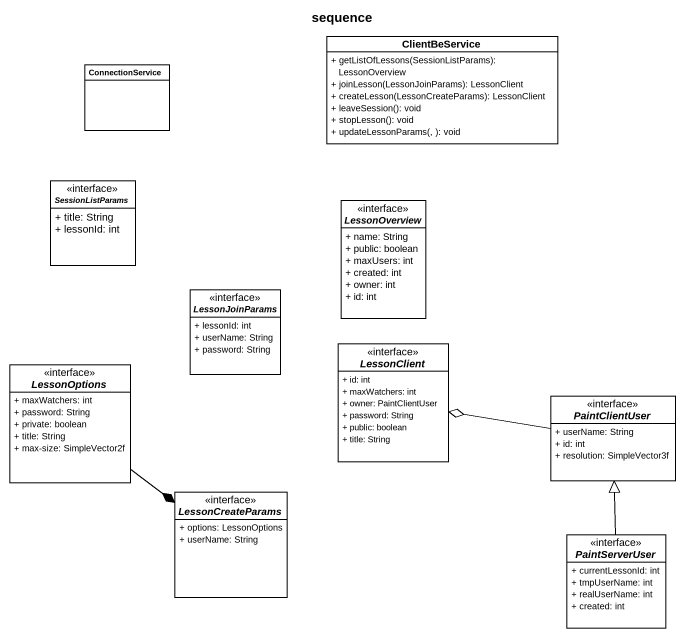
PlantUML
@startuml
title sequence
hide circle
hide empty members
skinparam classAttributeIconSize 0
class ClientBeService {
  + getListOfLessons(SessionListParams): LessonOverview
  + joinLesson(LessonJoinParams): LessonClient
  + createLesson(LessonCreateParams): LessonClient
  + leaveSession(): void
  + stopLesson(): void
  + updateLessonParams(, ): void
}
class ConnectionService
interface SessionListParams {
  + title: String
  + lessonId: int
}
interface LessonOverview {
  + name: String
  + public: boolean
  + maxUsers: int
  + created: int
  + owner: int
  + id: int
}
interface LessonJoinParams {
  + lessonId: int
  + userName: String
  + password: String
}
interface LessonClient {
  + id: int
  + maxWatchers: int
  + owner: PaintClientUser
  + password: String
  + public: boolean
  + title: String
}
interface LessonOptions {
  + maxWatchers: int
  + password: String
  + private: boolean
  + title: String
  + max-size: SimpleVector2f
}
interface PaintClientUser {
  + userName: String
  + id: int
  + resolution: SimpleVector3f
}
interface LessonCreateParams {
  + options: LessonOptions
  + userName: String
}
interface PaintServerUser {
  + currentLessonId: int
  + tmpUserName: int
  + realUserName: int
  + created: int
}
LessonOptions --* LessonCreateParams
PaintClientUser -left-o LessonClient
PaintServerUser -up-|> PaintClientUser
@enduml
